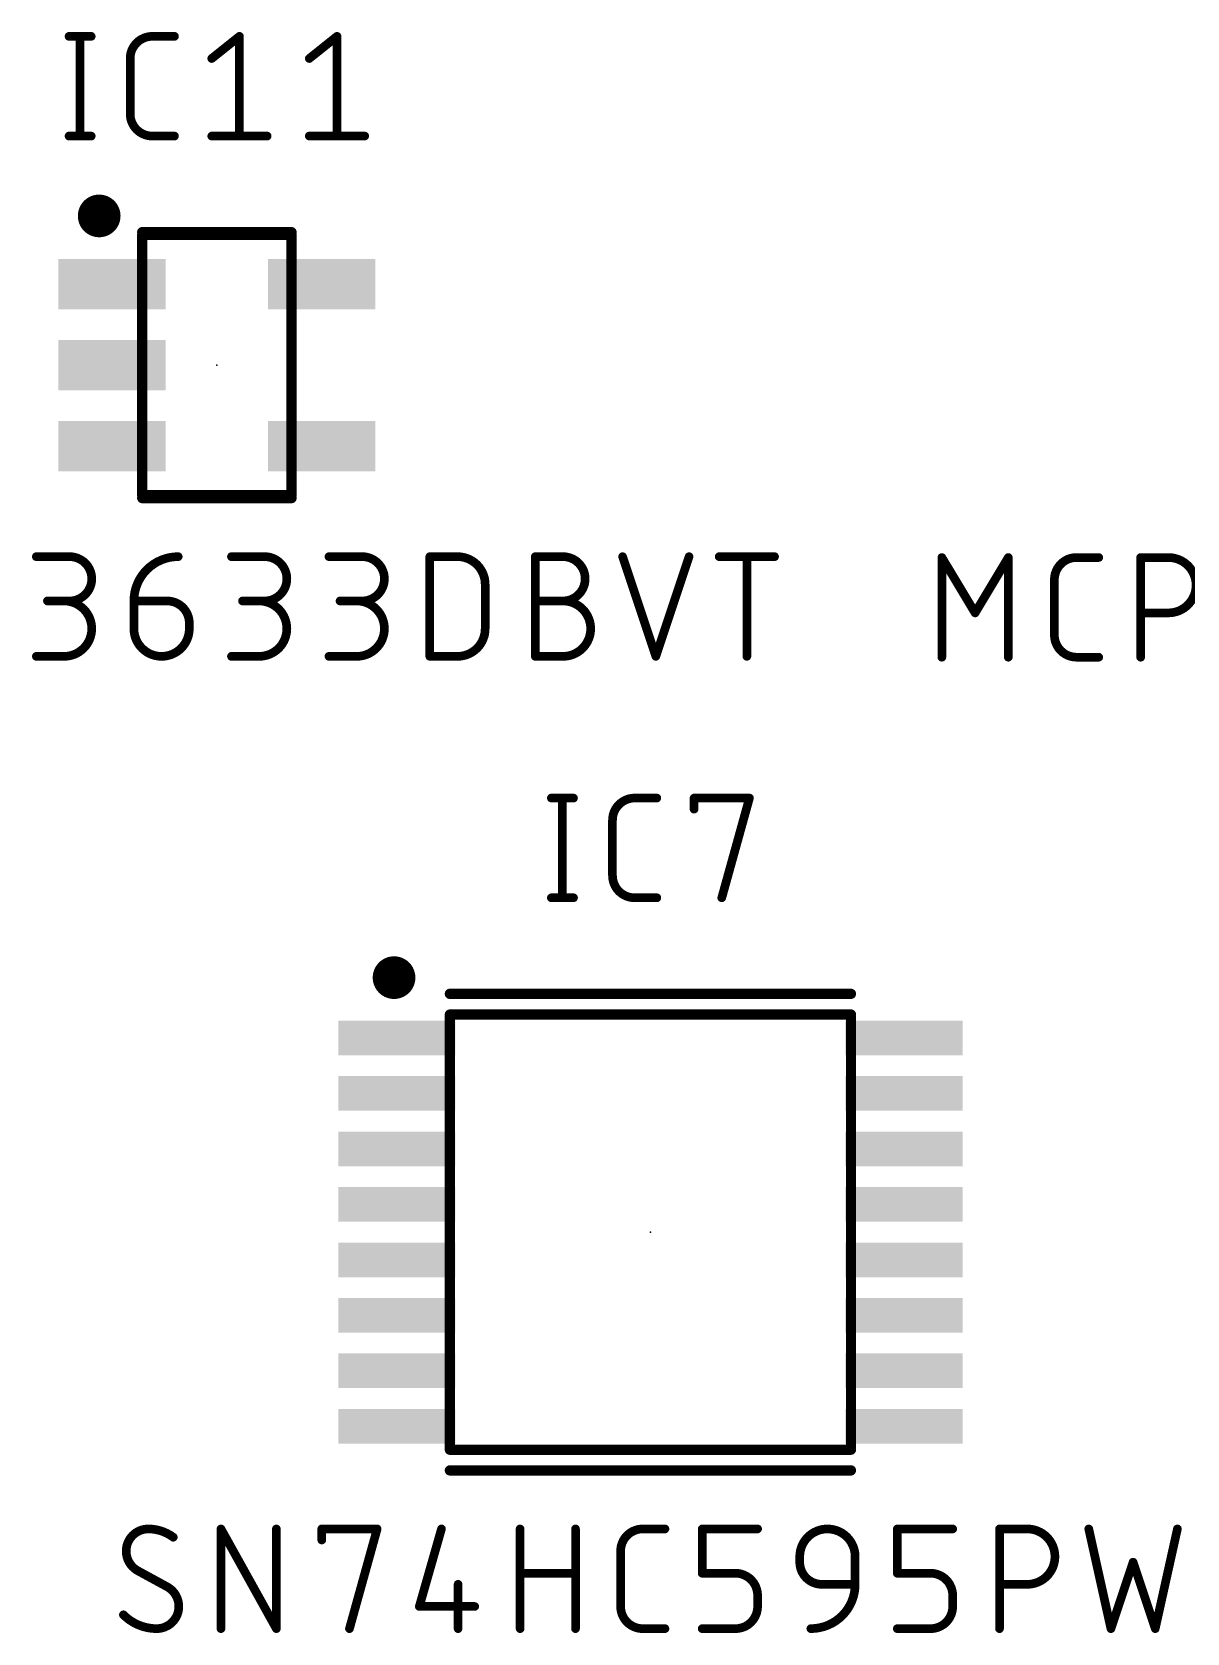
# Model space of a CAD drawing. Extents: x -104 to 160, y 0 to 118.
# Drawn here: x -89.8 to -76.26, y 68.96 to 87.72 of the extents above; entities that cross this region are included whole.
import ezdxf

# ---------------------------------------------------------------- set-up
doc = ezdxf.new("R2010")
doc.units = 0
for name, color, linetype in [('1', 12, 'CONTINUOUS'), ('21', 253, 'CONTINUOUS'), ('23', 53, 'CONTINUOUS'), ('25', 253, 'CONTINUOUS'), ('27', 253, 'CONTINUOUS'), ('51', 253, 'CONTINUOUS')]:
    doc.layers.add(name, color=color, linetype=linetype)

# ---------------------------------------------------------------- blocks, each defined once
blk = doc.blocks.new('RECT')
blk.add_solid([(-0.5, -0.5), (0.5, -0.5), (-0.5, 0.5), (0.5, 0.5)])

msp = doc.modelspace()

# ---------------------------------------------------------------- linework, layer by layer
at = {"layer": '21'}
for points, const_width in [([(-89.009, 85.4436, 1), (-89.009, 85.6936, 1), (-89.009, 85.4436)], 0.25), ([(-88.505, 85.4086, 1), (-88.505, 85.3486)], 0.06), ([(-86.755, 85.3486, 1), (-86.755, 85.4086)], 0.06), ([(-88.505, 82.2914, 1), (-88.505, 82.2314)], 0.06), ([(-86.755, 82.2314, 1), (-86.755, 82.2914)], 0.06), ([(-85.5538, 76.5174, 1), (-85.5538, 76.7674, 1), (-85.5538, 76.5174)], 0.25), ([(-84.9, 76.4824, 1), (-84.9, 76.4224)], 0.06), ([(-80.2, 76.4224, 1), (-80.2, 76.4824)], 0.06), ([(-84.9, 70.8976, 1), (-84.9, 70.8376)], 0.06), ([(-80.2, 70.8376, 1), (-80.2, 70.8976)], 0.06)]:
    msp.add_lwpolyline(points, format="xyb", dxfattribs=dict(at, const_width=const_width))
at = {"layer": '21', "const_width": 0.12}
for points in [[(-88.505, 85.3786), (-86.755, 85.3786)], [(-88.505, 82.2614), (-86.755, 82.2614)], [(-84.9, 76.4524), (-80.2, 76.4524)], [(-84.9, 70.8676), (-80.2, 70.8676)]]:
    msp.add_lwpolyline(points, dxfattribs=at)
at = {"layer": '23'}
for p in [(-87.63, 83.82), (-82.55, 73.66)]:
    msp.add_point(p, dxfattribs=at)
at = {"layer": '25', "const_width": 0.1016}
for points in [[(-89.3621, 87.6728), (-89.1025, 87.6728)], [(-89.2323, 87.6728), (-89.2323, 86.5044)], [(-88.3861, 87.6728), (-88.1265, 87.6728)], [(-87.69, 87.4132), (-87.3654, 87.6728)], [(-87.3654, 87.6728), (-87.3654, 86.5044)], [(-86.547, 87.4132), (-86.2224, 87.6728)], [(-86.2224, 87.6728), (-86.2224, 86.5044)], [(-88.6458, 86.764), (-88.6458, 87.4132)], [(-89.3621, 86.5044), (-89.1025, 86.5044)], [(-88.1265, 86.5044), (-88.3861, 86.5044)], [(-87.69, 86.5044), (-87.0409, 86.5044)], [(-86.547, 86.5044), (-85.8979, 86.5044)], [(-83.7106, 78.7466), (-83.451, 78.7466)], [(-83.5808, 78.7466), (-83.5808, 77.5782)], [(-82.7346, 78.7466), (-82.475, 78.7466)], [(-82.0385, 78.6168), (-82.0385, 78.7466)], [(-82.0385, 78.7466), (-81.3894, 78.7466)], [(-81.3894, 78.7466), (-81.7139, 77.5782)], [(-82.9943, 77.8378), (-82.9943, 78.487)], [(-83.7106, 77.5782), (-83.451, 77.5782)], [(-82.475, 77.5782), (-82.7346, 77.5782)]]:
    msp.add_lwpolyline(points, dxfattribs=at)
at = {"layer": '25'}
for points, const_width in [([(-89.3621, 87.6982, 1), (-89.3621, 87.6474)], 0.0508), ([(-89.2069, 87.6728, 1), (-89.2577, 87.6728)], 0.0508), ([(-89.1025, 87.6474, 1), (-89.1025, 87.6982)], 0.0508), ([(-88.3861, 87.6728, 0.4142), (-88.6458, 87.4132)], 0.1016), ([(-88.3861, 87.6982, 1), (-88.3861, 87.6474)], 0.0508), ([(-88.3861, 87.6474, 1), (-88.3861, 87.6982)], 0.0508), ([(-88.1265, 87.6474, 1), (-88.1265, 87.6982)], 0.0508), ([(-87.34, 87.6728, 1), (-87.3908, 87.6728)], 0.0508), ([(-87.3495, 87.653, 1), (-87.3813, 87.6926)], 0.0508), ([(-86.197, 87.6728, 1), (-86.2478, 87.6728)], 0.0508), ([(-86.2066, 87.653, 1), (-86.2383, 87.6926)], 0.0508), ([(-88.6204, 87.4132, 1), (-88.6712, 87.4132)], 0.0508), ([(-88.6712, 87.4132, 1), (-88.6204, 87.4132)], 0.0508), ([(-87.7058, 87.433, 1), (-87.6741, 87.3933)], 0.0508), ([(-86.5628, 87.433, 1), (-86.5311, 87.3933)], 0.0508), ([(-88.6458, 86.764, 0.4142), (-88.3861, 86.5044)], 0.1016), ([(-88.6204, 86.764, 1), (-88.6712, 86.764)], 0.0508), ([(-88.6712, 86.764, 1), (-88.6204, 86.764)], 0.0508), ([(-89.3621, 86.5298, 1), (-89.3621, 86.479)], 0.0508), ([(-89.2577, 86.5044, 1), (-89.2069, 86.5044)], 0.0508), ([(-89.1025, 86.479, 1), (-89.1025, 86.5298)], 0.0508), ([(-88.3861, 86.5298, 1), (-88.3861, 86.479)], 0.0508), ([(-88.3861, 86.479, 1), (-88.3861, 86.5298)], 0.0508), ([(-88.1265, 86.479, 1), (-88.1265, 86.5298)], 0.0508), ([(-87.69, 86.5298, 1), (-87.69, 86.479)], 0.0508), ([(-87.3908, 86.5044, 1), (-87.34, 86.5044)], 0.0508), ([(-87.0409, 86.479, 1), (-87.0409, 86.5298)], 0.0508), ([(-86.547, 86.5298, 1), (-86.547, 86.479)], 0.0508), ([(-86.2478, 86.5044, 1), (-86.197, 86.5044)], 0.0508), ([(-85.8979, 86.479, 1), (-85.8979, 86.5298)], 0.0508), ([(-83.7106, 78.772, 1), (-83.7106, 78.7212)], 0.0508), ([(-83.5554, 78.7466, 1), (-83.6062, 78.7466)], 0.0508), ([(-83.451, 78.7212, 1), (-83.451, 78.772)], 0.0508), ([(-82.7346, 78.7466, 0.4142), (-82.9943, 78.487)], 0.1016), ([(-82.7346, 78.772, 1), (-82.7346, 78.7212)], 0.0508), ([(-82.7346, 78.7212, 1), (-82.7346, 78.772)], 0.0508), ([(-82.475, 78.7212, 1), (-82.475, 78.772)], 0.0508), ([(-82.0131, 78.7466, 1), (-82.0639, 78.7466)], 0.0508), ([(-82.0385, 78.772, 1), (-82.0385, 78.7212)], 0.0508), ([(-81.3649, 78.7398, 1), (-81.4138, 78.7534)], 0.0508), ([(-81.3894, 78.7212, 1), (-81.3894, 78.772)], 0.0508), ([(-82.0639, 78.6168, 1), (-82.0131, 78.6168)], 0.0508), ([(-82.9689, 78.487, 1), (-83.0197, 78.487)], 0.0508), ([(-83.0197, 78.487, 1), (-82.9689, 78.487)], 0.0508), ([(-82.9943, 77.8378, 0.4142), (-82.7346, 77.5782)], 0.1016), ([(-82.9689, 77.8378, 1), (-83.0197, 77.8378)], 0.0508), ([(-83.0197, 77.8378, 1), (-82.9689, 77.8378)], 0.0508), ([(-83.7106, 77.6036, 1), (-83.7106, 77.5528)], 0.0508), ([(-83.6062, 77.5782, 1), (-83.5554, 77.5782)], 0.0508), ([(-83.451, 77.5528, 1), (-83.451, 77.6036)], 0.0508), ([(-82.7346, 77.6036, 1), (-82.7346, 77.5528)], 0.0508), ([(-82.7346, 77.5528, 1), (-82.7346, 77.6036)], 0.0508), ([(-82.475, 77.5528, 1), (-82.475, 77.6036)], 0.0508), ([(-81.7384, 77.585, 1), (-81.6894, 77.5714)], 0.0508)]:
    msp.add_lwpolyline(points, format="xyb", dxfattribs=dict(at, const_width=const_width))
at = {"layer": '27', "const_width": 0.1016}
for points in [[(-89.7452, 81.5756), (-89.3558, 81.5756)], [(-87.4593, 81.5756), (-87.0698, 81.5756)], [(-86.3163, 81.5756), (-85.9268, 81.5756)], [(-85.1352, 80.4072), (-85.1352, 81.5756)], [(-85.1352, 81.5756), (-84.8106, 81.5756)], [(-83.899, 80.4072), (-83.899, 81.5756)], [(-83.899, 81.5756), (-83.5745, 81.5756)], [(-82.876, 81.5756), (-82.4865, 80.4072)], [(-82.4865, 80.4072), (-82.097, 81.5756)], [(-81.7443, 81.5756), (-81.0952, 81.5756)], [(-81.4197, 80.4072), (-81.4197, 81.5756)], [(-79.1351, 80.3972), (-79.1351, 81.5656)], [(-79.1351, 81.5656), (-78.7456, 80.9165)], [(-78.7456, 80.9165), (-78.3562, 81.5656)], [(-78.3562, 81.5656), (-78.3562, 80.3972)], [(-77.5566, 81.5656), (-77.2969, 81.5656)], [(-76.8054, 80.3972), (-76.8054, 81.5656)], [(-76.8054, 81.5656), (-76.4808, 81.5656)], [(-84.4861, 81.251), (-84.4861, 80.7318)], [(-77.8162, 80.6568), (-77.8162, 81.306)], [(-89.3558, 81.0563), (-89.6154, 81.0563)], [(-88.6023, 81.0563), (-88.2128, 81.0563)], [(-88.6023, 80.7318), (-88.6023, 81.0563)], [(-87.0698, 81.0563), (-87.3294, 81.0563)], [(-85.9268, 81.0563), (-86.1864, 81.0563)], [(-83.899, 81.0563), (-83.5745, 81.0563)], [(-76.4808, 80.9165), (-76.8054, 80.9165)], [(-87.9531, 80.7967), (-87.9531, 80.7318)], [(-89.7452, 80.4072), (-89.4207, 80.4072)], [(-87.4593, 80.4072), (-87.1347, 80.4072)], [(-86.3163, 80.4072), (-85.9917, 80.4072)], [(-84.8106, 80.4072), (-85.1352, 80.4072)], [(-83.5745, 80.4072), (-83.899, 80.4072)], [(-77.2969, 80.3972), (-77.5566, 80.3972)], [(-87.582, 69.0134), (-87.582, 70.1818)], [(-87.582, 70.1818), (-86.9329, 69.0134)], [(-86.9329, 69.0134), (-86.9329, 70.1818)], [(-86.4009, 70.052), (-86.4009, 70.1818)], [(-86.4009, 70.1818), (-85.7518, 70.1818)], [(-85.7518, 70.1818), (-86.0764, 69.0134)], [(-84.9983, 70.1818), (-85.2579, 69.273)], [(-84.0768, 69.0134), (-84.0768, 70.1818)], [(-83.4277, 70.1818), (-83.4277, 69.0134)], [(-82.6394, 70.1818), (-82.3798, 70.1818)], [(-81.9432, 69.6625), (-81.9432, 70.1818)], [(-81.9432, 70.1818), (-81.2941, 70.1818)], [(-79.6572, 69.6625), (-79.6572, 70.1818)], [(-79.6572, 70.1818), (-79.0081, 70.1818)], [(-78.4592, 69.0134), (-78.4592, 70.1818)], [(-78.4592, 70.1818), (-78.1346, 70.1818)], [(-77.4136, 70.1818), (-77.1539, 69.0134)], [(-76.6346, 69.0134), (-76.375, 70.1818)], [(-82.899, 69.273), (-82.899, 69.9222)], [(-80.8002, 69.7923), (-80.8002, 69.8572)], [(-80.1511, 69.8572), (-80.1511, 69.5327)], [(-77.1539, 69.0134), (-76.8943, 69.7923)], [(-76.8943, 69.7923), (-76.6346, 69.0134)], [(-88.2057, 69.5002), (-88.5627, 69.695)], [(-84.0768, 69.6625), (-83.4277, 69.6625)], [(-81.5538, 69.6625), (-81.9432, 69.6625)], [(-79.2678, 69.6625), (-79.6572, 69.6625)], [(-84.8035, 69.5327), (-84.8035, 69.0134)], [(-81.2941, 69.273), (-81.2941, 69.4029)], [(-80.1511, 69.5327), (-80.5406, 69.5327)], [(-79.0081, 69.273), (-79.0081, 69.4029)], [(-78.1346, 69.5327), (-78.4592, 69.5327)], [(-85.2579, 69.273), (-84.6088, 69.273)], [(-82.3798, 69.0134), (-82.6394, 69.0134)], [(-81.9432, 69.0134), (-81.5538, 69.0134)], [(-79.6572, 69.0134), (-79.2678, 69.0134)]]:
    msp.add_lwpolyline(points, dxfattribs=at)
at = {"layer": '27'}
for points, const_width in [([(-89.7452, 81.601, 1), (-89.7452, 81.5502)], 0.0508), ([(-89.3558, 81.0563, 1), (-89.3558, 81.5756)], 0.1016), ([(-89.3558, 81.601, 1), (-89.3558, 81.5502)], 0.0508), ([(-89.3558, 81.5502, 1), (-89.3558, 81.601)], 0.0508), ([(-88.083, 81.5756, 0.4142), (-88.6023, 81.0563)], 0.1016), ([(-88.083, 81.5502, 1), (-88.083, 81.601)], 0.0508), ([(-87.4593, 81.601, 1), (-87.4593, 81.5502)], 0.0508), ([(-87.0698, 81.0563, 1), (-87.0698, 81.5756)], 0.1016), ([(-87.0698, 81.601, 1), (-87.0698, 81.5502)], 0.0508), ([(-87.0698, 81.5502, 1), (-87.0698, 81.601)], 0.0508), ([(-86.3163, 81.601, 1), (-86.3163, 81.5502)], 0.0508), ([(-85.9268, 81.0563, 1), (-85.9268, 81.5756)], 0.1016), ([(-85.9268, 81.601, 1), (-85.9268, 81.5502)], 0.0508), ([(-85.9268, 81.5502, 1), (-85.9268, 81.601)], 0.0508), ([(-85.1098, 81.5756, 1), (-85.1606, 81.5756)], 0.0508), ([(-85.1352, 81.601, 1), (-85.1352, 81.5502)], 0.0508), ([(-84.4861, 81.251, 0.4142), (-84.8106, 81.5756)], 0.1016), ([(-84.8106, 81.601, 1), (-84.8106, 81.5502)], 0.0508), ([(-84.8106, 81.5502, 1), (-84.8106, 81.601)], 0.0508), ([(-83.8736, 81.5756, 1), (-83.9244, 81.5756)], 0.0508), ([(-83.899, 81.601, 1), (-83.899, 81.5502)], 0.0508), ([(-83.5745, 81.0563, 1), (-83.5745, 81.5756)], 0.1016), ([(-83.5745, 81.601, 1), (-83.5745, 81.5502)], 0.0508), ([(-83.5745, 81.5502, 1), (-83.5745, 81.601)], 0.0508), ([(-82.8519, 81.5836, 1), (-82.9001, 81.5676)], 0.0508), ([(-82.073, 81.5676, 1), (-82.1211, 81.5836)], 0.0508), ([(-81.7443, 81.601, 1), (-81.7443, 81.5502)], 0.0508), ([(-81.3943, 81.5756, 1), (-81.4451, 81.5756)], 0.0508), ([(-81.0952, 81.5502, 1), (-81.0952, 81.601)], 0.0508), ([(-79.1097, 81.5656, 1), (-79.1605, 81.5656)], 0.0508), ([(-79.1133, 81.5787, 1), (-79.1569, 81.5525)], 0.0508), ([(-78.3308, 81.5656, 1), (-78.3816, 81.5656)], 0.0508), ([(-78.3344, 81.5525, 1), (-78.3779, 81.5787)], 0.0508), ([(-77.5566, 81.5656, 0.4142), (-77.8162, 81.306)], 0.1016), ([(-77.5566, 81.591, 1), (-77.5566, 81.5402)], 0.0508), ([(-77.5566, 81.5402, 1), (-77.5566, 81.591)], 0.0508), ([(-77.2969, 81.5402, 1), (-77.2969, 81.591)], 0.0508), ([(-76.7799, 81.5656, 1), (-76.8308, 81.5656)], 0.0508), ([(-76.8054, 81.591, 1), (-76.8054, 81.5402)], 0.0508), ([(-76.4808, 80.9165, 1), (-76.4808, 81.5656)], 0.1016), ([(-76.4808, 81.591, 1), (-76.4808, 81.5402)], 0.0508), ([(-76.4808, 81.5402, 1), (-76.4808, 81.591)], 0.0508), ([(-84.4607, 81.251, 1), (-84.5115, 81.251)], 0.0508), ([(-84.5115, 81.251, 1), (-84.4607, 81.251)], 0.0508), ([(-77.7908, 81.306, 1), (-77.8416, 81.306)], 0.0508), ([(-77.8416, 81.306, 1), (-77.7908, 81.306)], 0.0508), ([(-89.6154, 81.0817, 1), (-89.6154, 81.0309)], 0.0508), ([(-89.4207, 80.4072, 1), (-89.4207, 81.0563)], 0.1016), ([(-89.4207, 81.0817, 1), (-89.4207, 81.0309)], 0.0508), ([(-89.3558, 81.0817, 1), (-89.3558, 81.0309)], 0.0508), ([(-89.3558, 81.0309, 1), (-89.3558, 81.0817)], 0.0508), ([(-88.6023, 81.0817, 1), (-88.6023, 81.0309)], 0.0508), ([(-88.5769, 81.0563, 1), (-88.6277, 81.0563)], 0.0508), ([(-88.6277, 81.0563, 1), (-88.5769, 81.0563)], 0.0508), ([(-87.9531, 80.7967, 0.4142), (-88.2128, 81.0563)], 0.1016), ([(-88.2128, 81.0817, 1), (-88.2128, 81.0309)], 0.0508), ([(-88.2128, 81.0309, 1), (-88.2128, 81.0817)], 0.0508), ([(-87.3294, 81.0817, 1), (-87.3294, 81.0309)], 0.0508), ([(-87.1347, 80.4072, 1), (-87.1347, 81.0563)], 0.1016), ([(-87.1347, 81.0817, 1), (-87.1347, 81.0309)], 0.0508), ([(-87.0698, 81.0817, 1), (-87.0698, 81.0309)], 0.0508), ([(-87.0698, 81.0309, 1), (-87.0698, 81.0817)], 0.0508), ([(-86.1864, 81.0817, 1), (-86.1864, 81.0309)], 0.0508), ([(-85.9917, 80.4072, 1), (-85.9917, 81.0563)], 0.1016), ([(-85.9917, 81.0817, 1), (-85.9917, 81.0309)], 0.0508), ([(-85.9268, 81.0817, 1), (-85.9268, 81.0309)], 0.0508), ([(-85.9268, 81.0309, 1), (-85.9268, 81.0817)], 0.0508), ([(-83.899, 81.0817, 1), (-83.899, 81.0309)], 0.0508), ([(-83.5745, 80.4072, 1), (-83.5745, 81.0563)], 0.1016), ([(-83.5745, 81.0817, 1), (-83.5745, 81.0309)], 0.0508), ([(-83.5745, 81.0817, 1), (-83.5745, 81.0309)], 0.0508), ([(-83.5745, 81.0309, 1), (-83.5745, 81.0817)], 0.0508), ([(-78.7674, 80.9296, 1), (-78.7238, 80.9034)], 0.0508), ([(-78.7674, 80.9034, 1), (-78.7238, 80.9296)], 0.0508), ([(-76.8054, 80.9419, 1), (-76.8054, 80.8911)], 0.0508), ([(-76.4808, 80.9419, 1), (-76.4808, 80.8911)], 0.0508), ([(-76.4808, 80.8911, 1), (-76.4808, 80.9419)], 0.0508), ([(-88.5768, 80.7318, 1), (-88.6277, 80.7318)], 0.0508), ([(-88.6277, 80.7318, 1), (-88.5769, 80.7318)], 0.0508), ([(-88.6022, 80.7318, 1), (-87.9531, 80.7318)], 0.1016), ([(-87.9277, 80.7967, 1), (-87.9785, 80.7967)], 0.0508), ([(-87.9785, 80.7967, 1), (-87.9277, 80.7967)], 0.0508), ([(-87.9277, 80.7318, 1), (-87.9785, 80.7318)], 0.0508), ([(-87.9785, 80.7318, 1), (-87.9277, 80.7318)], 0.0508), ([(-84.8106, 80.4072, 0.4142), (-84.4861, 80.7318)], 0.1016), ([(-84.4607, 80.7318, 1), (-84.5115, 80.7318)], 0.0508), ([(-84.5115, 80.7318, 1), (-84.4607, 80.7318)], 0.0508), ([(-77.8162, 80.6568, 0.4142), (-77.5566, 80.3972)], 0.1016), ([(-77.7908, 80.6568, 1), (-77.8416, 80.6568)], 0.0508), ([(-77.8416, 80.6568, 1), (-77.7908, 80.6568)], 0.0508), ([(-89.7452, 80.4326, 1), (-89.7452, 80.3818)], 0.0508), ([(-89.4207, 80.4326, 1), (-89.4207, 80.3818)], 0.0508), ([(-89.4207, 80.3818, 1), (-89.4207, 80.4326)], 0.0508), ([(-87.4593, 80.4326, 1), (-87.4593, 80.3818)], 0.0508), ([(-87.1347, 80.4326, 1), (-87.1347, 80.3818)], 0.0508), ([(-87.1347, 80.3818, 1), (-87.1347, 80.4326)], 0.0508), ([(-86.3163, 80.4326, 1), (-86.3163, 80.3818)], 0.0508), ([(-85.9917, 80.4326, 1), (-85.9917, 80.3818)], 0.0508), ([(-85.9917, 80.3818, 1), (-85.9917, 80.4326)], 0.0508), ([(-85.1352, 80.4326, 1), (-85.1352, 80.3818)], 0.0508), ([(-85.1606, 80.4072, 1), (-85.1098, 80.4072)], 0.0508), ([(-84.8106, 80.4326, 1), (-84.8106, 80.3818)], 0.0508), ([(-84.8106, 80.3818, 1), (-84.8106, 80.4326)], 0.0508), ([(-83.899, 80.4326, 1), (-83.899, 80.3818)], 0.0508), ([(-83.9244, 80.4072, 1), (-83.8736, 80.4072)], 0.0508), ([(-83.5745, 80.4326, 1), (-83.5745, 80.3818)], 0.0508), ([(-83.5745, 80.3818, 1), (-83.5745, 80.4326)], 0.0508), ([(-82.5106, 80.4152, 1), (-82.4624, 80.3992)], 0.0508), ([(-82.5106, 80.3992, 1), (-82.4624, 80.4152)], 0.0508), ([(-81.4451, 80.4072, 1), (-81.3943, 80.4072)], 0.0508), ([(-79.1605, 80.3972, 1), (-79.1097, 80.3972)], 0.0508), ([(-78.3816, 80.3972, 1), (-78.3308, 80.3972)], 0.0508), ([(-77.5566, 80.4226, 1), (-77.5566, 80.3718)], 0.0508), ([(-77.5566, 80.3718, 1), (-77.5566, 80.4226)], 0.0508), ([(-77.2969, 80.3718, 1), (-77.2969, 80.4226)], 0.0508), ([(-76.8308, 80.3972, 1), (-76.7799, 80.3972)], 0.0508), ([(-88.4329, 70.1818, 0.4142), (-88.6926, 69.9222)], 0.1016), ([(-88.1408, 70.0844, 0.1623), (-88.4329, 70.1818)], 0.1016), ([(-88.4329, 70.2072, 1), (-88.4329, 70.1564)], 0.0508), ([(-88.4329, 70.1564, 1), (-88.4329, 70.2072)], 0.0508), ([(-87.5566, 70.1818, 1), (-87.6074, 70.1818)], 0.0508), ([(-87.5598, 70.1941, 1), (-87.6042, 70.1695)], 0.0508), ([(-86.9075, 70.1818, 1), (-86.9583, 70.1818)], 0.0508), ([(-86.3755, 70.1818, 1), (-86.4263, 70.1818)], 0.0508), ([(-86.4009, 70.2072, 1), (-86.4009, 70.1564)], 0.0508), ([(-85.7273, 70.175, 1), (-85.7763, 70.1886)], 0.0508), ([(-85.7518, 70.1564, 1), (-85.7518, 70.2072)], 0.0508), ([(-84.9738, 70.1748, 1), (-85.0227, 70.1888)], 0.0508), ([(-84.0514, 70.1818, 1), (-84.1022, 70.1818)], 0.0508), ([(-83.4023, 70.1818, 1), (-83.4531, 70.1818)], 0.0508), ([(-82.6394, 70.1818, 0.4142), (-82.899, 69.9222)], 0.1016), ([(-82.6394, 70.2072, 1), (-82.6394, 70.1564)], 0.0508), ([(-82.6394, 70.1564, 1), (-82.6394, 70.2072)], 0.0508), ([(-82.3798, 70.1564, 1), (-82.3798, 70.2072)], 0.0508), ([(-81.9178, 70.1818, 1), (-81.9686, 70.1818)], 0.0508), ([(-81.9432, 70.2072, 1), (-81.9432, 70.1564)], 0.0508), ([(-81.2941, 70.1564, 1), (-81.2941, 70.2072)], 0.0508), ([(-80.1511, 69.8572, 1), (-80.8002, 69.8572)], 0.1016), ([(-79.6318, 70.1818, 1), (-79.6826, 70.1818)], 0.0508), ([(-79.6572, 70.2072, 1), (-79.6572, 70.1564)], 0.0508), ([(-79.0081, 70.1564, 1), (-79.0081, 70.2072)], 0.0508), ([(-78.4338, 70.1818, 1), (-78.4846, 70.1818)], 0.0508), ([(-78.4592, 70.2072, 1), (-78.4592, 70.1564)], 0.0508), ([(-78.1346, 69.5327, 1), (-78.1346, 70.1818)], 0.1016), ([(-78.1346, 70.2072, 1), (-78.1346, 70.1564)], 0.0508), ([(-78.1346, 70.1564, 1), (-78.1346, 70.2072)], 0.0508), ([(-77.3888, 70.1873, 1), (-77.4384, 70.1763)], 0.0508), ([(-76.3502, 70.1763, 1), (-76.3998, 70.1873)], 0.0508), ([(-88.156, 70.0641, 1), (-88.1256, 70.1048)], 0.0508), ([(-86.4263, 70.052, 1), (-86.3755, 70.052)], 0.0508), ([(-88.6926, 69.9222, 0.2656), (-88.5627, 69.695)], 0.1016), ([(-88.6672, 69.9222, 1), (-88.718, 69.9222)], 0.0508), ([(-88.718, 69.9222, 1), (-88.6672, 69.9222)], 0.0508), ([(-82.8736, 69.9222, 1), (-82.9244, 69.9222)], 0.0508), ([(-82.9244, 69.9222, 1), (-82.8736, 69.9222)], 0.0508), ([(-80.7748, 69.8572, 1), (-80.8256, 69.8572)], 0.0508), ([(-80.8256, 69.8572, 1), (-80.7748, 69.8572)], 0.0508), ([(-80.8002, 69.7923, 0.4142), (-80.5406, 69.5327)], 0.1016), ([(-80.7748, 69.7923, 1), (-80.8256, 69.7923)], 0.0508), ([(-80.8256, 69.7923, 1), (-80.7748, 69.7923)], 0.0508), ([(-80.1257, 69.8572, 1), (-80.1765, 69.8572)], 0.0508), ([(-80.1765, 69.8572, 1), (-80.1257, 69.8572)], 0.0508), ([(-76.8702, 69.8004, 1), (-76.9184, 69.7843)], 0.0508), ([(-76.8702, 69.7843, 1), (-76.9184, 69.8004)], 0.0508), ([(-88.5506, 69.7173, 1), (-88.5749, 69.6727)], 0.0508), ([(-88.5756, 69.6731, 1), (-88.5498, 69.7168)], 0.0508), ([(-84.0768, 69.6879, 1), (-84.0768, 69.6371)], 0.0508), ([(-83.4277, 69.6371, 1), (-83.4277, 69.6879)], 0.0508), ([(-81.9432, 69.6879, 1), (-81.9432, 69.6371)], 0.0508), ([(-81.9686, 69.6625, 1), (-81.9178, 69.6625)], 0.0508), ([(-81.2941, 69.4029, 0.4142), (-81.5538, 69.6625)], 0.1016), ([(-81.5538, 69.6879, 1), (-81.5538, 69.6371)], 0.0508), ([(-81.5538, 69.6371, 1), (-81.5538, 69.6879)], 0.0508), ([(-79.6572, 69.6879, 1), (-79.6572, 69.6371)], 0.0508), ([(-79.6826, 69.6625, 1), (-79.6318, 69.6625)], 0.0508), ([(-79.0081, 69.4029, 0.4142), (-79.2678, 69.6625)], 0.1016), ([(-79.2678, 69.6879, 1), (-79.2678, 69.6371)], 0.0508), ([(-79.2678, 69.6371, 1), (-79.2678, 69.6879)], 0.0508), ([(-88.0759, 69.273, 0.2656), (-88.2057, 69.5002)], 0.1016), ([(-88.1928, 69.5221, 1), (-88.2186, 69.4783)], 0.0508), ([(-88.2179, 69.4779, 1), (-88.1936, 69.5225)], 0.0508), ([(-84.7781, 69.5327, 1), (-84.8289, 69.5327)], 0.0508), ([(-81.2687, 69.4029, 1), (-81.3195, 69.4029)], 0.0508), ([(-81.3195, 69.4029, 1), (-81.2687, 69.4029)], 0.0508), ([(-80.6704, 69.0134, 0.4142), (-80.1511, 69.5327)], 0.1016), ([(-80.5406, 69.5581, 1), (-80.5406, 69.5073)], 0.0508), ([(-80.5406, 69.5073, 1), (-80.5406, 69.5581)], 0.0508), ([(-80.1257, 69.5327, 1), (-80.1765, 69.5327)], 0.0508), ([(-80.1765, 69.5327, 1), (-80.1257, 69.5327)], 0.0508), ([(-80.1511, 69.5073, 1), (-80.1511, 69.5581)], 0.0508), ([(-78.9827, 69.4029, 1), (-79.0335, 69.4029)], 0.0508), ([(-79.0335, 69.4029, 1), (-78.9827, 69.4029)], 0.0508), ([(-78.4592, 69.5581, 1), (-78.4592, 69.5073)], 0.0508), ([(-78.1346, 69.5581, 1), (-78.1346, 69.5073)], 0.0508), ([(-78.1346, 69.5073, 1), (-78.1346, 69.5581)], 0.0508), ([(-88.3355, 69.0134, 0.4142), (-88.0759, 69.273)], 0.1016), ([(-88.0505, 69.273, 1), (-88.1013, 69.273)], 0.0508), ([(-88.1013, 69.273, 1), (-88.0505, 69.273)], 0.0508), ([(-85.2579, 69.2984, 1), (-85.2579, 69.2476)], 0.0508), ([(-85.2823, 69.28, 1), (-85.2335, 69.2661)], 0.0508), ([(-84.6088, 69.2476, 1), (-84.6088, 69.2984)], 0.0508), ([(-82.899, 69.273, 0.4142), (-82.6394, 69.0134)], 0.1016), ([(-82.8736, 69.273, 1), (-82.9244, 69.273)], 0.0508), ([(-82.9244, 69.273, 1), (-82.8736, 69.273)], 0.0508), ([(-81.5538, 69.0134, 0.4142), (-81.2941, 69.273)], 0.1016), ([(-81.2687, 69.273, 1), (-81.3195, 69.273)], 0.0508), ([(-81.3195, 69.273, 1), (-81.2687, 69.273)], 0.0508), ([(-79.2678, 69.0134, 0.4142), (-79.0081, 69.273)], 0.1016), ([(-78.9827, 69.273, 1), (-79.0335, 69.273)], 0.0508), ([(-79.0335, 69.273, 1), (-78.9827, 69.273)], 0.0508), ([(-88.725, 69.1757, 0.2), (-88.3355, 69.0134)], 0.1016), ([(-88.707, 69.1936, 1), (-88.743, 69.1578)], 0.0508), ([(-88.3355, 69.0388, 1), (-88.3355, 68.988)], 0.0508), ([(-88.3355, 68.988, 1), (-88.3355, 69.0388)], 0.0508), ([(-86.9551, 69.0011, 1), (-86.9107, 69.0257)], 0.0508), ([(-86.1008, 69.0202, 1), (-86.0519, 69.0066)], 0.0508), ([(-82.6394, 69.0388, 1), (-82.6394, 68.988)], 0.0508), ([(-82.6394, 68.988, 1), (-82.6394, 69.0388)], 0.0508), ([(-82.3798, 68.988, 1), (-82.3798, 69.0388)], 0.0508), ([(-81.9432, 69.0388, 1), (-81.9432, 68.988)], 0.0508), ([(-81.5538, 69.0388, 1), (-81.5538, 68.988)], 0.0508), ([(-81.5538, 68.988, 1), (-81.5538, 69.0388)], 0.0508), ([(-80.6704, 69.0388, 1), (-80.6704, 68.988)], 0.0508), ([(-79.6572, 69.0388, 1), (-79.6572, 68.988)], 0.0508), ([(-79.2678, 69.0388, 1), (-79.2678, 68.988)], 0.0508), ([(-79.2678, 68.988, 1), (-79.2678, 69.0388)], 0.0508), ([(-77.178, 69.0214, 1), (-77.1298, 69.0054)], 0.0508), ([(-77.1787, 69.0079, 1), (-77.1291, 69.0189)], 0.0508), ([(-76.6594, 69.0189, 1), (-76.6098, 69.0079)], 0.0508), ([(-76.6587, 69.0054, 1), (-76.6105, 69.0214)], 0.0508), ([(-87.6074, 69.0134, 1), (-87.5566, 69.0134)], 0.0508), ([(-86.9583, 69.0134, 1), (-86.9075, 69.0134)], 0.0508), ([(-84.8289, 69.0134, 1), (-84.7781, 69.0134)], 0.0508), ([(-84.1022, 69.0134, 1), (-84.0514, 69.0134)], 0.0508), ([(-83.4531, 69.0134, 1), (-83.4023, 69.0134)], 0.0508), ([(-78.4846, 69.0134, 1), (-78.4338, 69.0134)], 0.0508)]:
    msp.add_lwpolyline(points, format="xyb", dxfattribs=dict(at, const_width=const_width))
at = {"layer": '51', "const_width": 0.12}
for points in [[(-88.505, 82.295), (-88.505, 85.345)], [(-88.505, 85.345), (-86.755, 85.345)], [(-86.755, 85.345), (-86.755, 82.295)], [(-86.755, 82.295), (-88.505, 82.295)], [(-84.9, 71.11), (-84.9, 76.21)], [(-84.9, 76.21), (-80.2, 76.21)], [(-80.2, 76.21), (-80.2, 71.11)], [(-80.2, 71.11), (-84.9, 71.11)]]:
    msp.add_lwpolyline(points, dxfattribs=at)
at = {"layer": '51', "const_width": 0.06}
for points in [[(-88.475, 85.345, 1), (-88.535, 85.345)], [(-88.505, 85.375, 1), (-88.505, 85.315)], [(-86.725, 85.345, 1), (-86.785, 85.345)], [(-86.755, 85.315, 1), (-86.755, 85.375)], [(-88.505, 82.325, 1), (-88.505, 82.265)], [(-88.535, 82.295, 1), (-88.475, 82.295)], [(-86.785, 82.295, 1), (-86.725, 82.295)], [(-86.755, 82.265, 1), (-86.755, 82.325)], [(-84.87, 76.21, 1), (-84.93, 76.21)], [(-84.9, 76.24, 1), (-84.9, 76.18)], [(-80.17, 76.21, 1), (-80.23, 76.21)], [(-80.2, 76.18, 1), (-80.2, 76.24)], [(-84.9, 71.14, 1), (-84.9, 71.08)], [(-84.93, 71.11, 1), (-84.87, 71.11)], [(-80.23, 71.11, 1), (-80.17, 71.11)], [(-80.2, 71.08, 1), (-80.2, 71.14)]]:
    msp.add_lwpolyline(points, format="xyb", dxfattribs=at)

# ---------------------------------------------------------------- block references
at = {"layer": '1'}
for p, xscale, yscale in [((-88.858, 84.77), 1.2593, 0.5891), ((-86.402, 84.77), 1.2593, 0.5891), ((-88.858, 83.82), 1.2593, 0.5891), ((-88.858, 82.87), 1.2593, 0.5891), ((-86.402, 82.87), 1.2593, 0.5891), ((-85.5217, 75.935), 1.3719, 0.4068), ((-79.5783, 75.935), 1.3719, 0.4068), ((-85.5217, 75.285), 1.3719, 0.4068), ((-79.5783, 75.285), 1.3719, 0.4068), ((-85.5217, 74.635), 1.3719, 0.4068), ((-79.5783, 74.635), 1.3719, 0.4068), ((-85.5217, 73.985), 1.3719, 0.4068), ((-79.5783, 73.985), 1.3719, 0.4068), ((-85.5217, 73.335), 1.3719, 0.4068), ((-79.5783, 73.335), 1.3719, 0.4068), ((-85.5217, 72.685), 1.3719, 0.4068), ((-79.5783, 72.685), 1.3719, 0.4068), ((-85.5217, 72.035), 1.3719, 0.4068), ((-79.5783, 72.035), 1.3719, 0.4068), ((-85.5217, 71.385), 1.3719, 0.4068), ((-79.5783, 71.385), 1.3719, 0.4068)]:
    msp.add_blockref('RECT', p, dxfattribs=dict(at, xscale=xscale, yscale=yscale))

doc.saveas('drawing.dxf')
